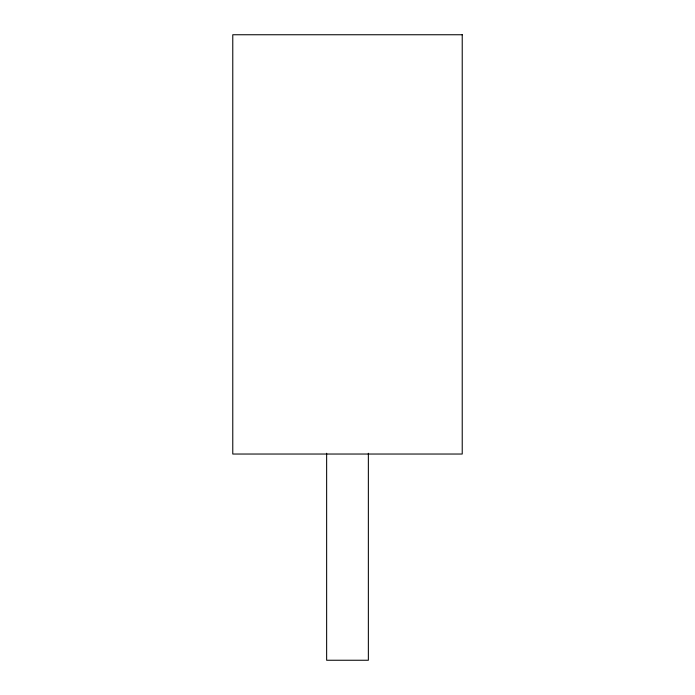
<?xml version="1.0" encoding="UTF-8"?>
<svg xmlns="http://www.w3.org/2000/svg" width="695" height="695" viewBox="0 0 695 695"><rect width="100%" height="100%" fill="white"/><g stroke="black" fill="none" stroke-linecap="round" stroke-linejoin="round"><path stroke-width="1.04" d="M368.359 453.279L368.359 660.25L326.641 660.25L326.641 453.279M462.227 34.75L232.773 34.75L232.773 454.035L462.227 454.035L462.227 34.75"/></g></svg>
